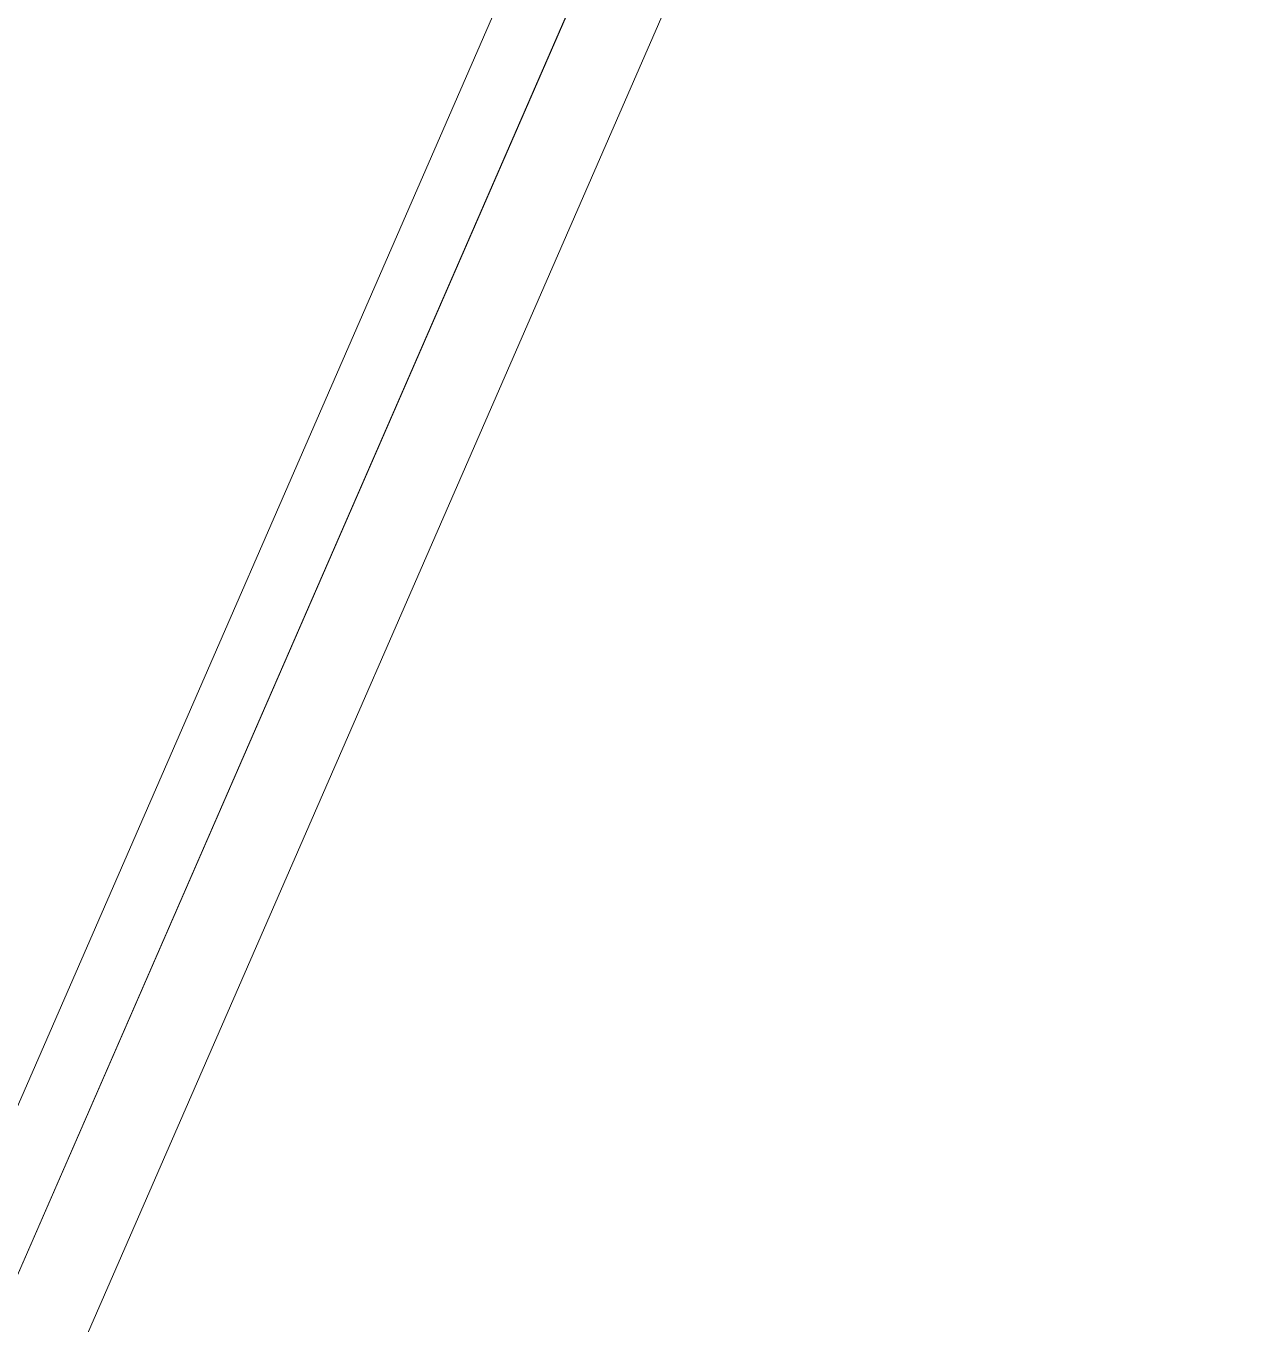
# Model space of a CAD drawing. Header units: millimetres. Extents: x -50172 to 90294, y -80883 to 956680.
# Drawn here: x 3322 to 3480.2, y -19503.4 to -19336.2 of the extents above; entities that cross this region are included whole.
import ezdxf
from ezdxf.enums import TextEntityAlignment as Align

# ---------------------------------------------------------------- set-up
doc = ezdxf.new("R2010")
doc.units = ezdxf.units.MM
doc.header["$MEASUREMENT"] = 0
doc.linetypes.add('Double Dashed', pattern=[1093.611073, 529.166651, -211.666656, 141.111112, -211.666656])
for name, color, linetype in [('New_A-15-MG_Structural_Grid_Phase_2', 7, 'Continuous'), ('New_A-20-M_Floor_Slab', 7, 'Continuous'), ('New_A-25-M_Wall_Ext', 7, 'Continuous'), ('New_A-35-M_FFE-Zone', 7, 'Continuous'), ('New_ArchiCAD Windows', 7, 'Continuous')]:
    doc.layers.add(name, color=color, linetype=linetype)
doc.layers.add('New_A-15-MG_Structural_Grid_Phase_2_Pen_No__222', color=7, linetype='Continuous', lineweight=13, true_color=0x65af33)
doc.layers.add('New_A-35-M_FFE-Zone_Pen_No__74', color=7, linetype='Continuous', lineweight=20, true_color=0x606060)
for name, color, linetype, lineweight in [('New_A-20-M_Floor_Slab_Pen_No__89', 8, 'Continuous', 20), ('New_A-25-M_Wall_Ext_Pen_No__87', 8, 'Continuous', 20), ('New_ArchiCAD Windows_Pen_No__3', 7, 'Continuous', 18), ('New_ArchiCAD Zone Stamps_Pen_No__9', 7, 'Continuous', 13)]:
    doc.layers.add(name, color=color, linetype=linetype, lineweight=lineweight)
doc.styles.add('GENERATED_STYLE_2', font='')
doc.styles.add('GENERATED_STYLE_3', font='')
doc.styles.add('GENERATED_STYLE_4', font='')
doc.styles.get('GENERATED_STYLE_2').set_extended_font_data('Arial', bold=True)
doc.styles.get('GENERATED_STYLE_3').set_extended_font_data('Arial')
doc.styles.get('GENERATED_STYLE_4').set_extended_font_data('Swis721 BT')

# ---------------------------------------------------------------- blocks, each defined once
blk = doc.blocks.new('Wall_4_1', base_point=(9982.59, -4632.6))
at = {"layer": 'New_A-25-M_Wall_Ext_Pen_No__87', "linetype": 'Continuous', "flags": 128}
blk.add_lwpolyline([(4714.53, -16301.13), (1990.94, -22547.19)], dxfattribs=at)
blk = doc.blocks.new('Single Office_INB 2106_30_1', base_point=(1139.46, -18543.79))
at = {"layer": 'New_A-35-M_FFE-Zone_Pen_No__74', "linetype": 'Continuous'}
blk.add_line((2868.09, -20513.87), (3769.4, -18446.88), dxfattribs=at)
at = {"layer": 'New_ArchiCAD Zone Stamps_Pen_No__9'}
for tag, height, style, p in [('ROOM_NAME', 250, 'GENERATED_STYLE_2', (536.19, -17362.91)), ('zoneNameLine2', 250, 'GENERATED_STYLE_2', (347.76, -17795.04)), ('ROOM_NUMBER', 200, 'GENERATED_STYLE_3', (159.33, -18215.74)), ('measuredAreaCode', 200, 'GENERATED_STYLE_3', (2.3, -18575.85)), ('DUMMY_649', 200, 'GENERATED_STYLE_3', (309.7, -18709.9)), ('DUMMY_650', 200, 'GENERATED_STYLE_3', (659.22, -18862.3)), ('DUMMY_651', 133.33, 'GENERATED_STYLE_3', (938.51, -18968.85))]:
    blk.add_attdef(tag, text='', height=height, rotation=336.4404, dxfattribs=dict(at, style=style)).set_placement(p, align=Align.TOP_LEFT)
blk = doc.blocks.new('Slab_4_1', base_point=(-34879.65, -33019.01))
at = {"layer": 'New_A-20-M_Floor_Slab_Pen_No__89', "linetype": 'Continuous', "flags": 128}
blk.add_lwpolyline([(10933.09, -26822.78), (1863.41, -22867.95), (9871.66, -4502.51), (4224.74, -2040.17), (4132.95, -2000.14), (2145.42, -6558.18), (-3141.98, -4252.62), (-10743.58, -11326.43), (-11126.43, -10915.01), (-34879.65, -33019.01)], dxfattribs=at)
blk = doc.blocks.new('Slab_14_1', base_point=(10933.09, -26822.78))
at = {"layer": 'New_A-20-M_Floor_Slab_Pen_No__89', "linetype": 'Continuous', "flags": 128}
blk.add_lwpolyline([(10933.09, -26822.78), (1863.41, -22867.95), (9871.66, -4502.51), (18941.33, -8457.33)], close=True, dxfattribs=at)
blk = doc.blocks.new('Triple Window 19_2')
at = {"layer": 'New_ArchiCAD Windows_Pen_No__3', "linetype": 'Continuous'}
blk.add_line((-1175, 165), (1175, 165), dxfattribs=at)
blk = doc.blocks.new('Wall_239_1', base_point=(10165.92, -4712.54))
at = {"layer": 'New_ArchiCAD Windows', "color": 251, "linetype": 'Continuous', "lineweight": 20, "true_color": 0x606060, "xscale": -1, "zscale": 1000, "rotation": 66.44041158399281}
blk.add_blockref('Triple Window 19_2', (3822.45, -18759.75), dxfattribs=at)
blk = doc.blocks.new('Standard grid marker_43')
at = {"layer": 'New_A-15-MG_Structural_Grid_Phase_2_Pen_No__222', "linetype": 'Double Dashed'}
blk.add_line((948.58, 0), (36650.52, 0), dxfattribs=at)
at = {"layer": 'New_A-15-MG_Structural_Grid_Phase_2_Pen_No__222', "style": 'GENERATED_STYLE_4'}
for tag, p in [('AC_MarkerText_1_0', (-500, -588.26)), ('AC_MarkerText_1_1', (38099.1, -588.26))]:
    blk.add_attdef(tag, text='', height=350, rotation=90, dxfattribs=at).set_placement(p, align=Align.MIDDLE_CENTER)

msp = doc.modelspace()

# ---------------------------------------------------------------- block references
at = {"layer": 'New_A-15-MG_Structural_Grid_Phase_2', "color": 8, "linetype": 'Continuous', "lineweight": 15, "zscale": 1000, "rotation": 246.440411583993}
msp.add_blockref('Standard grid marker_43', (12179.47, 840.07), dxfattribs=at)
at = {"layer": 'New_A-20-M_Floor_Slab', "color": 8, "linetype": 'Continuous', "lineweight": 20}
for name, p in [('Slab_4_1', (-34879.65, -33019.01)), ('Slab_14_1', (10933.09, -26822.78))]:
    msp.add_blockref(name, p, dxfattribs=at)
at = {"layer": 'New_A-25-M_Wall_Ext', "color": 250, "lineweight": 50, "true_color": 0x2a2a2a}
for name, p in [('Wall_4_1', (9982.59, -4632.6)), ('Wall_239_1', (10165.92, -4712.54))]:
    msp.add_blockref(name, p, dxfattribs=at)
at = {"layer": 'New_A-35-M_FFE-Zone', "linetype": 'Continuous'}
msp.add_blockref('Single Office_INB 2106_30_1', (1139.46, -18543.79), dxfattribs=at)

doc.saveas('drawing.dxf')
